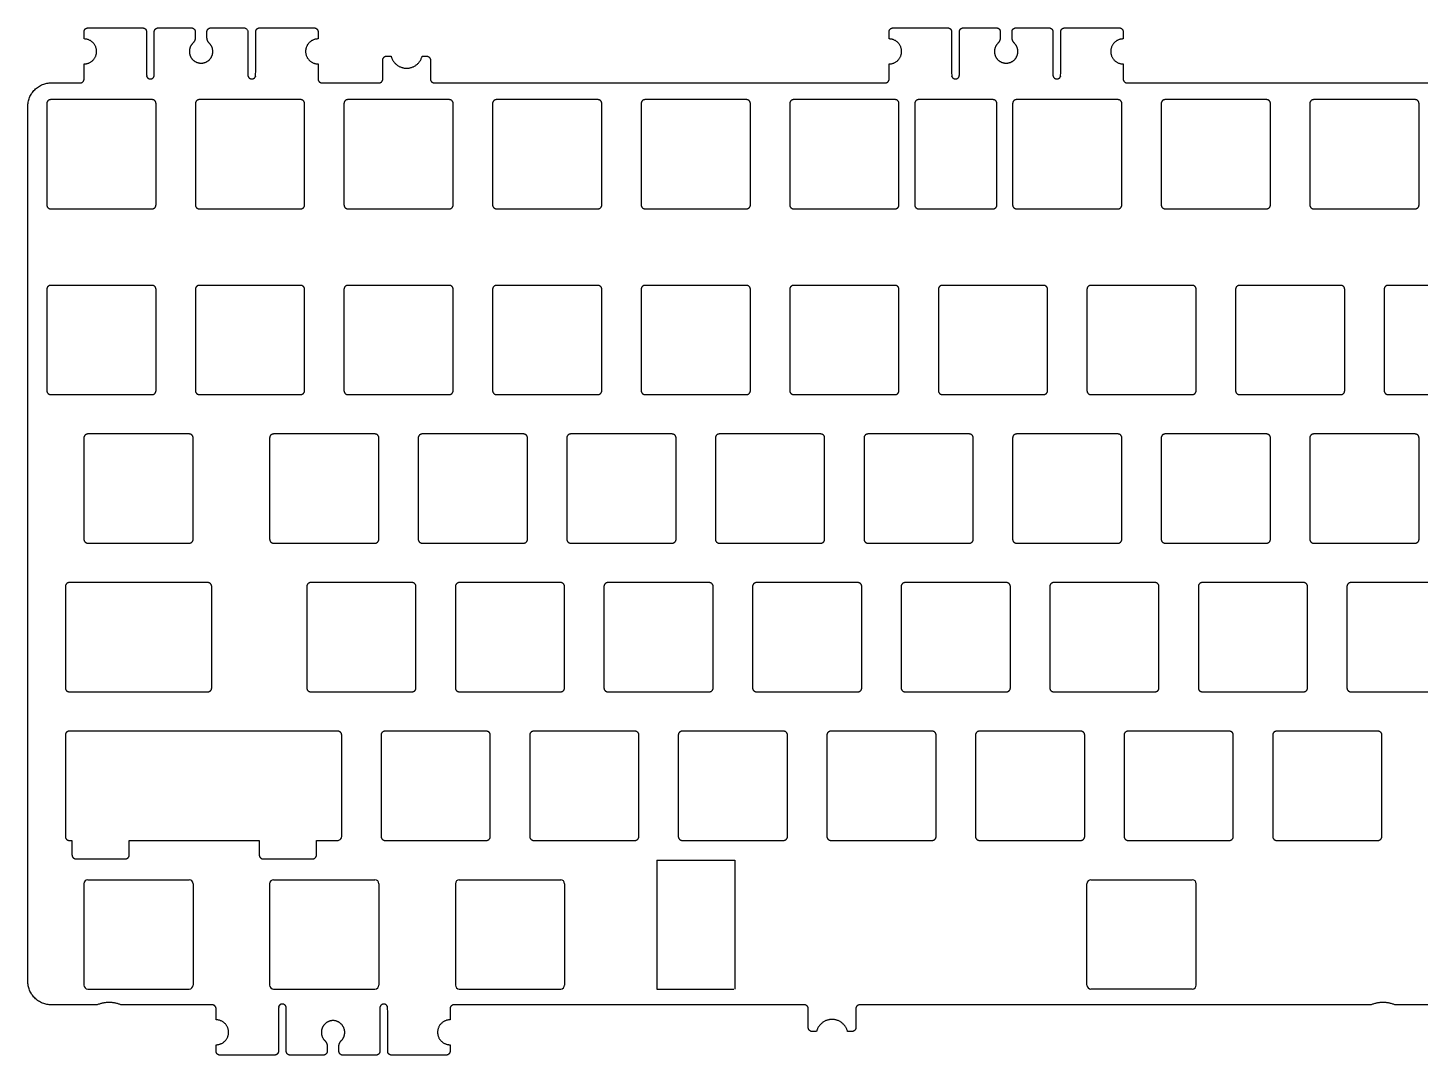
# Model space of a CAD drawing. Header units: millimetres. Extents: x 0 to 347, y 0 to 132.
# Drawn here: x 0 to 178.5, y 0 to 131.7 of the extents above; entities that cross this region are included whole.
import ezdxf

# ---------------------------------------------------------------- set-up
doc = ezdxf.new("R2010")
doc.units = ezdxf.units.MM
doc.layers.get('0').update_dxf_attribs({"true_color": 0x000000})
doc.layers.add('LAYER_2', color=7, linetype='Continuous')
doc.layers.add('默认', color=7, linetype='Continuous', true_color=0x000000)

msp = doc.modelspace()

# ---------------------------------------------------------------- linework, layer by layer
at = {"color": 7, "linetype": 'Continuous'}
for p, q in [((80.63, 24.98), (90.63, 24.98)), ((80.63, 8.48), (90.51, 8.48))]:
    msp.add_line(p, q, dxfattribs=at)
at = {"color": 7}
for p, q in [((80.63, 24.98), (80.63, 8.48)), ((90.63, 24.98), (90.63, 8.48)), ((7.19, 21.98), (7.19, 8.98)), ((7.69, 22.48), (20.69, 22.48)), ((21.19, 21.98), (21.19, 8.98)), ((31, 21.98), (31, 8.98)), ((31.5, 22.48), (44.5, 22.48)), ((45, 21.98), (45, 8.98)), ((54.81, 21.98), (54.81, 8.98)), ((55.31, 22.48), (68.31, 22.48)), ((68.81, 21.98), (68.81, 8.98)), ((135.78, 8.98), (135.78, 21.98)), ((136.28, 22.48), (149.28, 22.48)), ((149.78, 8.98), (149.78, 21.98)), ((7.69, 8.48), (20.69, 8.48)), ((31.5, 8.48), (44.5, 8.48)), ((55.31, 8.48), (68.31, 8.48)), ((149.28, 8.48), (136.28, 8.48))]:
    msp.add_line(p, q, dxfattribs=at)
for centre, start, end in [((7.69, 21.98), 90, 180), ((20.69, 21.98), 0, 90), ((31.5, 21.98), 90, 180), ((44.5, 21.98), 0, 90), ((55.31, 21.98), 90, 180), ((68.31, 21.98), 0, 90), ((136.28, 21.98), 90, 180), ((149.28, 21.98), 0, 90), ((7.69, 8.98), 180, 270), ((20.69, 8.98), 270, 0), ((31.5, 8.98), 180, 270), ((44.5, 8.98), 270, 0), ((55.31, 8.98), 180, 270), ((68.31, 8.98), 270, 0), ((136.28, 8.98), 180, 270), ((149.28, 8.98), 270, 0)]:
    msp.add_arc(centre, 0.5, start, end, dxfattribs=at)
at = {"layer": 'LAYER_2', "color": 7}
msp.add_line((135.78, 8.48), (135.78, 8.48), dxfattribs=at)
at = {"layer": '默认', "color": 7}
for p, q in [((7.21, 125.14), (7.21, 127.07)), ((37.21, 127.07), (37.21, 125.14)), ((45.51, 125.14), (45.51, 127.57)), ((51.61, 127.57), (51.61, 125.14)), ((110.42, 125.14), (110.42, 127.07)), ((140.42, 127.07), (140.42, 125.14)), ((0, 9.45), (0, 121.64)), ((24.13, 4.53), (24.13, 5.95)), ((54.13, 5.95), (54.13, 4.53)), ((100.05, 3.53), (100.05, 5.95)), ((106.15, 5.95), (106.15, 3.53))]:
    msp.add_line(p, q, dxfattribs=at)
for points in [[(5.31, 27.53), (5.66, 27.53), (5.66, 25.68)], [(29.66, 27.53), (29.66, 25.68)]]:
    msp.add_lwpolyline(points, dxfattribs=at)
for points, weights, knots in [([(7.21, 131.19), (7.21, 131.4), (7.36, 131.55), (7.51, 131.69), (7.71, 131.69)], [1, 0.92387948544, 1, 0.92387948544, 1], [157.6837501, 157.6837501, 157.6837501, 158.0764493, 158.0764493, 158.4691485, 158.4691485, 158.4691485]), ([(14.71, 131.69), (14.92, 131.69), (15.07, 131.55), (15.21, 131.4), (15.21, 131.19)], [1, 0.923879360966, 1, 0.923879360966, 1], [165.4691386, 165.4691386, 165.4691386, 165.8618381, 165.8618381, 166.2545377, 166.2545377, 166.2545377]), ([(15.21, 131.19), (15.21, 129.65), (15.21, 125.64), (15.21, 125.43), (15.36, 125.29), (15.51, 125.14), (15.71, 125.14), (16.21, 125.14), (16.21, 125.64)], [1, 1, 1, 0.923879313885, 1, 0.923879313885, 1, 0.707107589127, 1], [166.254538, 166.254538, 166.254538, 170.260212, 170.260212, 170.652911, 170.652911, 171.045611, 171.045611, 171.831008, 171.831008, 171.831008]), ([(16.21, 125.64), (16.21, 129.65), (16.21, 131.19), (16.21, 131.69), (16.71, 131.69)], [1, 1, 1, 0.707106931179, 1], [171.831008, 171.831008, 171.831008, 175.836685, 175.836685, 176.622083, 176.622083, 176.622083]), ([(22.96, 131.19), (22.96, 131.4), (23.11, 131.55), (23.26, 131.69), (23.46, 131.69), (25.67, 131.69), (27.71, 131.69), (28.21, 131.69), (28.21, 131.19), (28.21, 129.65), (28.21, 125.64)], [1, 0.923804026725, 1, 0.923804026725, 1, 1, 1, 0.707107589194, 1, 1, 1], [191.230616, 191.230616, 191.230616, 191.623512, 191.623512, 192.016408, 192.016408, 196.104558, 196.104558, 196.889955, 196.889955, 200.895634, 200.895634, 200.895634]), ([(28.21, 125.64), (28.21, 125.14), (28.71, 125.14), (28.92, 125.14), (29.07, 125.29), (29.21, 125.43), (29.21, 125.64), (29.21, 129.65), (29.21, 131.19)], [1, 0.707107589127, 1, 0.923879313885, 1, 0.923879313885, 1, 1, 1], [200.895634, 200.895634, 200.895634, 201.681031, 201.681031, 202.07373, 202.07373, 202.46643, 202.46643, 206.472104, 206.472104, 206.472104]), ([(29.21, 131.19), (29.21, 131.4), (29.36, 131.55), (29.51, 131.69), (29.71, 131.69)], [1, 0.923879313893, 1, 0.923879313893, 1], [206.4721042, 206.4721042, 206.4721042, 206.8648038, 206.8648038, 207.2575035, 207.2575035, 207.2575035]), ([(110.42, 131.19), (110.42, 131.4), (110.57, 131.55), (110.72, 131.69), (110.92, 131.69)], [1, 0.923879485441, 1, 0.923879485441, 1], [312.8243734, 312.8243734, 312.8243734, 313.2170726, 313.2170726, 313.6097718, 313.6097718, 313.6097718]), ([(117.92, 131.69), (118.13, 131.69), (118.28, 131.55), (118.42, 131.4), (118.42, 131.19)], [1, 0.923879360961, 1, 0.923879360961, 1], [320.6097619, 320.6097619, 320.6097619, 321.0024615, 321.0024615, 321.395161, 321.395161, 321.395161]), ([(118.42, 131.19), (118.42, 129.65), (118.42, 125.64), (118.42, 125.43), (118.57, 125.29), (118.72, 125.14), (118.92, 125.14), (119.42, 125.14), (119.42, 125.64)], [1, 1, 1, 0.923879313885, 1, 0.923879313885, 1, 0.707107589127, 1], [321.395161, 321.395161, 321.395161, 325.400835, 325.400835, 325.793535, 325.793535, 326.186234, 326.186234, 326.971631, 326.971631, 326.971631]), ([(119.42, 125.64), (119.42, 129.65), (119.42, 131.19), (119.42, 131.69), (119.92, 131.69)], [1, 1, 1, 0.707106931198, 1], [326.971631, 326.971631, 326.971631, 330.977308, 330.977308, 331.762706, 331.762706, 331.762706]), ([(126.17, 131.19), (126.17, 131.4), (126.32, 131.55), (126.47, 131.69), (126.67, 131.69)], [1, 0.923804026725, 1, 0.923804026725, 1], [346.5327261, 346.5327261, 346.5327261, 346.9256224, 346.9256224, 347.3185187, 347.3185187, 347.3185187]), ([(130.92, 131.69), (131.42, 131.69), (131.42, 131.19), (131.42, 129.65), (131.42, 125.64)], [1, 0.707107589089, 1, 1, 1], [351.568134, 351.568134, 351.568134, 352.353531, 352.353531, 356.35921, 356.35921, 356.35921]), ([(131.42, 125.64), (131.42, 125.14), (131.92, 125.14), (132.13, 125.14), (132.28, 125.29), (132.42, 125.43), (132.42, 125.64), (132.42, 129.65), (132.42, 131.19)], [1, 0.707107589127, 1, 0.923879313885, 1, 0.923879313885, 1, 1, 1], [356.35921, 356.35921, 356.35921, 357.144607, 357.144607, 357.537306, 357.537306, 357.930006, 357.930006, 361.93568, 361.93568, 361.93568]), ([(132.42, 131.19), (132.42, 131.4), (132.57, 131.55), (132.72, 131.69), (132.92, 131.69)], [1, 0.923879313896, 1, 0.923879313896, 1], [361.9356802, 361.9356802, 361.9356802, 362.3283798, 362.3283798, 362.7210795, 362.7210795, 362.7210795]), ([(7.21, 127.07), (8.81, 127.07), (8.81, 128.67), (8.81, 130.27), (7.21, 130.27)], [1, 0.707106781187, 1, 0.707106781187, 1], [151.230364, 151.230364, 151.230364, 153.743638, 153.743638, 156.256912, 156.256912, 156.256912]), ([(21.16, 129.74), (20.44, 129.03), (20.82, 128.1), (21.2, 127.17), (22.21, 127.17), (23.22, 127.17), (23.6, 128.1), (23.98, 129.03), (23.26, 129.74)], [1, 0.830077996868, 1, 0.830077996868, 1, 0.830077996868, 1, 0.830077996868, 1], [182.816472, 182.816472, 182.816472, 184.591119, 184.591119, 186.365765, 186.365765, 188.140411, 188.140411, 189.915058, 189.915058, 189.915058]), ([(37.21, 130.27), (35.61, 130.27), (35.61, 128.67), (35.61, 127.07), (37.21, 127.07)], [1, 0.707109321085, 1.00000718393, 0.707109321085, 1], [216.46973, 216.46973, 216.46973, 218.983004, 218.983004, 221.496278, 221.496278, 221.496278]), ([(110.42, 127.07), (112.02, 127.07), (112.02, 128.67), (112.02, 130.27), (110.42, 130.27)], [1, 0.707109321085, 1.00000718393, 0.707109321085, 1], [307.129267, 307.129267, 307.129267, 309.642541, 309.642541, 312.155815, 312.155815, 312.155815]), ([(124.37, 129.74), (123.65, 129.03), (124.03, 128.1), (124.41, 127.17), (125.42, 127.17), (126.43, 127.17), (126.81, 128.1), (127.19, 129.03), (126.47, 129.74)], [1, 0.830077996868, 1, 0.830077996869, 1, 0.830077996869, 1, 0.830077996869, 1], [338.118583, 338.118583, 338.118583, 339.893229, 339.893229, 341.667876, 341.667876, 343.442522, 343.442522, 345.217168, 345.217168, 345.217168]), ([(140.42, 130.27), (138.82, 130.27), (138.82, 128.67), (138.82, 127.07), (140.42, 127.07)], [1, 0.707111860992, 1.00001436791, 0.707111860992, 1], [371.175026, 371.175026, 371.175026, 373.6883, 373.6883, 376.201574, 376.201574, 376.201574]), ([(46.57, 128.07), (46.96, 126.52), (48.56, 126.52), (50.16, 126.52), (50.55, 128.07)], [1, 0.82280332895, 1.08851835464, 0.82280332895, 1], [236.501871, 236.501871, 236.501871, 239.185638, 239.185638, 241.869405, 241.869405, 241.869405]), ([(140.42, 125.14), (140.42, 124.93), (140.57, 124.79), (140.72, 124.64), (140.92, 124.64)], [1, 0.923879131434, 1, 0.923879131434, 1], [378.1283589, 378.1283589, 378.1283589, 378.521059, 378.521059, 378.9137591, 378.9137591, 378.9137591]), ([(24.13, 5.95), (24.13, 6.16), (23.98, 6.31), (23.83, 6.45), (23.63, 6.45)], [1, 0.923879131434, 1, 0.923879443408, 0.999999376055], [1.4267837, 1.4267837, 1.4267837, 1.8194846, 1.8194846, 2.2121839, 2.2121839, 2.2121839]), ([(33.13, 6.05), (33.13, 6.55), (32.63, 6.55), (32.42, 6.55), (32.27, 6.41), (32.13, 6.26), (32.13, 6.05), (32.13, 2.05), (32.13, 0.5)], [1, 0.707107589127, 1, 0.923879313885, 1, 0.923879313885, 1, 1, 1], [1207.157707, 1207.157707, 1207.157707, 1207.943104, 1207.943104, 1208.335804, 1208.335804, 1208.728504, 1208.728504, 1212.734178, 1212.734178, 1212.734178]), ([(33.63, 0), (33.13, 0), (33.13, 0.5), (33.13, 2.05), (33.13, 6.05)], [1, 0.707107589089, 1, 1, 1], [1202.366632, 1202.366632, 1202.366632, 1203.152029, 1203.152029, 1207.157707, 1207.157707, 1207.157707]), ([(45.13, 6.05), (45.13, 2.05), (45.13, 0.5), (45.13, 0), (44.63, 0)], [1, 1, 1, 0.707106931198, 1], [1177.770129, 1177.770129, 1177.770129, 1181.775806, 1181.775806, 1182.561204, 1182.561204, 1182.561204]), ([(46.13, 0.5), (46.13, 2.05), (46.13, 6.05), (46.13, 6.26), (45.98, 6.41), (45.83, 6.55), (45.63, 6.55), (45.13, 6.55), (45.13, 6.05)], [1, 1, 1, 0.923879313885, 1, 0.923879313885, 1, 0.707107589127, 1], [1172.193659, 1172.193659, 1172.193659, 1176.199332, 1176.199332, 1176.592032, 1176.592032, 1176.984732, 1176.984732, 1177.770129, 1177.770129, 1177.770129]), ([(24.13, 1.33), (25.73, 1.33), (25.73, 2.93), (25.73, 4.53), (24.13, 4.53)], [1, 0.707111860992, 1.00001436791, 0.707111860992, 1], [1221.901393, 1221.901393, 1221.901393, 1224.414667, 1224.414667, 1226.927941, 1226.927941, 1226.927941]), ([(40.18, 1.86), (40.9, 2.56), (40.51, 3.49), (40.13, 4.43), (39.13, 4.43), (38.12, 4.43), (37.74, 3.49), (37.36, 2.56), (38.08, 1.86)], [1, 0.830077996868, 1, 0.830077996869, 1, 0.830077996869, 1, 0.830077996869, 1], [1188.91708, 1188.91708, 1188.91708, 1190.691727, 1190.691727, 1192.466373, 1192.466373, 1194.241019, 1194.241019, 1196.015666, 1196.015666, 1196.015666]), ([(54.13, 4.53), (52.53, 4.53), (52.53, 2.93), (52.53, 1.33), (54.13, 1.33)], [1, 0.707109321085, 1.00000718393, 0.707109321085, 1], [1157.999895, 1157.999895, 1157.999895, 1160.513169, 1160.513169, 1163.026444, 1163.026444, 1163.026444]), ([(105.09, 3.03), (104.7, 4.58), (103.1, 4.58), (101.5, 4.58), (101.11, 3.03)], [1, 0.82280332895, 1.08851835464, 0.82280332895, 1], [1100.510016, 1100.510016, 1100.510016, 1103.193783, 1103.193783, 1105.87755, 1105.87755, 1105.87755]), ([(32.13, 0.5), (32.13, 0.29), (31.98, 0.15), (31.83, 0), (31.63, 0)], [1, 0.923879313896, 1, 0.923879313896, 1], [1212.7341777, 1212.7341777, 1212.7341777, 1213.1268774, 1213.1268774, 1213.519577, 1213.519577, 1213.519577]), ([(38.38, 0.5), (38.38, 0.29), (38.23, 0.15), (38.08, 0), (37.88, 0)], [1, 0.923804026725, 1, 0.923804026725, 1], [1197.3312236, 1197.3312236, 1197.3312236, 1197.72412, 1197.72412, 1198.1170163, 1198.1170163, 1198.1170163]), ([(46.63, 0), (46.42, 0), (46.27, 0.15), (46.13, 0.29), (46.13, 0.5)], [1, 0.923879360961, 1, 0.923879360961, 1], [1171.4082595, 1171.4082595, 1171.4082595, 1171.800959, 1171.800959, 1172.1936586, 1172.1936586, 1172.1936586]), ([(54.13, 0.5), (54.13, 0.29), (53.98, 0.15), (53.83, 0), (53.63, 0)], [1, 0.923879485441, 1, 0.923879485441, 1], [1163.6228709, 1163.6228709, 1163.6228709, 1164.0155701, 1164.0155701, 1164.4082693, 1164.4082693, 1164.4082693])]:
    msp.add_rational_spline(points, weights, degree=2, knots=knots, dxfattribs=at)
for points, degree in [([(7.21, 130.27), (7.21, 130.73), (7.21, 131.19)], 2), ([(7.71, 131.69), (11.21, 131.69), (14.71, 131.69)], 2), ([(16.71, 131.69), (18.76, 131.69), (20.96, 131.69)], 2), ([(21.46, 131.19), (21.46, 130.82), (21.46, 130.45)], 2), ([(22.96, 130.45), (22.96, 130.82), (22.96, 131.19)], 2), ([(29.71, 131.69), (33.21, 131.69), (36.71, 131.69)], 2), ([(37.21, 131.19), (37.21, 130.73), (37.21, 130.27)], 2), ([(110.42, 130.27), (110.42, 130.73), (110.42, 131.19)], 2), ([(110.92, 131.69), (114.42, 131.69), (117.92, 131.69)], 2), ([(119.92, 131.69), (122.05, 131.69), (124.17, 131.69)], 2), ([(124.67, 131.19), (124.67, 130.82), (124.67, 130.45)], 2), ([(126.17, 130.45), (126.17, 130.82), (126.17, 131.19)], 2), ([(126.67, 131.69), (128.8, 131.69), (130.92, 131.69)], 2), ([(132.92, 131.69), (136.42, 131.69), (139.92, 131.69)], 2), ([(140.42, 131.19), (140.42, 130.73), (140.42, 130.27)], 2), ([(46.01, 128.07), (46.29, 128.07), (46.57, 128.07)], 2), ([(50.55, 128.07), (50.83, 128.07), (51.11, 128.07)], 2), ([(3, 124.64), (4.55, 124.64), (6.71, 124.64)], 2), ([(37.71, 124.64), (41.36, 124.64), (45.01, 124.64)], 2), ([(52.11, 124.64), (80.9, 124.64), (109.92, 124.64)], 2), ([(140.92, 124.64), (174.42, 124.64), (207.9, 124.64)], 2), ([(2.43, 121.99), (2.43, 115.49), (2.43, 108.99)], 2), ([(15.93, 122.49), (9.43, 122.49), (2.93, 122.49)], 2), ([(16.43, 108.99), (16.43, 115.49), (16.43, 121.99)], 2), ([(21.48, 121.99), (21.48, 115.49), (21.48, 108.99)], 2), ([(34.98, 122.49), (28.48, 122.49), (21.98, 122.49)], 2), ([(35.48, 108.99), (35.48, 115.49), (35.48, 121.99)], 2), ([(40.53, 121.99), (40.53, 115.49), (40.53, 108.99)], 2), ([(54.03, 122.49), (47.53, 122.49), (41.03, 122.49)], 2), ([(54.53, 108.99), (54.53, 115.49), (54.53, 121.99)], 2), ([(59.58, 121.99), (59.58, 115.49), (59.58, 108.99)], 2), ([(73.08, 122.49), (66.58, 122.49), (60.08, 122.49)], 2), ([(73.58, 108.99), (73.58, 115.49), (73.58, 121.99)], 2), ([(78.63, 121.99), (78.63, 115.49), (78.63, 108.99)], 2), ([(92.13, 122.49), (85.63, 122.49), (79.13, 122.49)], 2), ([(92.63, 108.99), (92.63, 115.49), (92.63, 121.99)], 2), ([(97.68, 121.99), (97.68, 115.49), (97.68, 108.99)], 2), ([(111.18, 122.49), (104.68, 122.49), (98.18, 122.49)], 2), ([(111.68, 108.99), (111.68, 115.49), (111.68, 121.99)], 2), ([(113.7, 121.99), (113.7, 115.49), (113.7, 108.99)], 2), ([(123.73, 122.49), (118.96, 122.49), (114.2, 122.49)], 2), ([(124.23, 108.99), (124.23, 115.49), (124.23, 121.99)], 2), ([(126.25, 121.99), (126.25, 115.49), (126.25, 108.99)], 2), ([(139.75, 122.49), (133.25, 122.49), (126.75, 122.49)], 2), ([(140.25, 108.99), (140.25, 115.49), (140.25, 121.99)], 2), ([(145.3, 121.99), (145.3, 115.49), (145.3, 108.99)], 2), ([(158.8, 122.49), (152.3, 122.49), (145.8, 122.49)], 2), ([(159.3, 108.99), (159.3, 115.49), (159.3, 121.99)], 2), ([(164.35, 121.99), (164.35, 115.49), (164.35, 108.99)], 2), ([(177.85, 122.49), (171.35, 122.49), (164.85, 122.49)], 2), ([(178.35, 108.99), (178.35, 115.49), (178.35, 121.99)], 2), ([(2.93, 108.49), (9.43, 108.49), (15.93, 108.49)], 2), ([(21.98, 108.49), (28.48, 108.49), (34.98, 108.49)], 2), ([(41.03, 108.49), (47.53, 108.49), (54.03, 108.49)], 2), ([(60.08, 108.49), (66.58, 108.49), (73.08, 108.49)], 2), ([(79.13, 108.49), (85.63, 108.49), (92.13, 108.49)], 2), ([(98.18, 108.49), (104.68, 108.49), (111.18, 108.49)], 2), ([(114.2, 108.49), (118.96, 108.49), (123.73, 108.49)], 2), ([(126.75, 108.49), (133.25, 108.49), (139.75, 108.49)], 2), ([(145.8, 108.49), (152.3, 108.49), (158.8, 108.49)], 2), ([(164.85, 108.49), (171.35, 108.49), (177.85, 108.49)], 2), ([(2.43, 98.18), (2.43, 91.68), (2.43, 85.18)], 2), ([(15.93, 98.68), (9.43, 98.68), (2.93, 98.68)], 2), ([(16.43, 85.18), (16.43, 91.68), (16.43, 98.18)], 2), ([(21.48, 98.18), (21.48, 91.68), (21.48, 85.18)], 2), ([(34.98, 98.68), (28.48, 98.68), (21.98, 98.68)], 2), ([(35.48, 85.18), (35.48, 91.68), (35.48, 98.18)], 2), ([(40.53, 98.18), (40.53, 91.68), (40.53, 85.18)], 2), ([(54.03, 98.68), (47.53, 98.68), (41.03, 98.68)], 2), ([(54.53, 85.18), (54.53, 91.68), (54.53, 98.18)], 2), ([(59.58, 98.18), (59.58, 91.68), (59.58, 85.18)], 2), ([(73.08, 98.68), (66.58, 98.68), (60.08, 98.68)], 2), ([(73.58, 85.18), (73.58, 91.68), (73.58, 98.18)], 2), ([(78.63, 98.18), (78.63, 91.68), (78.63, 85.18)], 2), ([(92.13, 98.68), (85.63, 98.68), (79.13, 98.68)], 2), ([(92.63, 85.18), (92.63, 91.68), (92.63, 98.18)], 2), ([(97.68, 98.18), (97.68, 91.68), (97.68, 85.18)], 2), ([(111.18, 98.68), (104.68, 98.68), (98.18, 98.68)], 2), ([(111.68, 85.18), (111.68, 91.68), (111.68, 98.18)], 2), ([(116.73, 98.18), (116.73, 91.68), (116.73, 85.18)], 2), ([(130.23, 98.68), (123.73, 98.68), (117.23, 98.68)], 2), ([(130.73, 85.18), (130.73, 91.68), (130.73, 98.18)], 2), ([(135.78, 98.18), (135.78, 91.68), (135.78, 85.18)], 2), ([(149.28, 98.68), (142.78, 98.68), (136.28, 98.68)], 2), ([(149.78, 85.18), (149.78, 91.68), (149.78, 98.18)], 2), ([(154.83, 98.18), (154.83, 91.68), (154.83, 85.18)], 2), ([(168.33, 98.68), (161.83, 98.68), (155.33, 98.68)], 2), ([(168.82, 85.18), (168.82, 91.68), (168.82, 98.18)], 2), ([(173.88, 98.18), (173.88, 91.68), (173.88, 85.18)], 2), ([(187.38, 98.68), (180.88, 98.68), (174.38, 98.68)], 2), ([(2.93, 84.68), (9.43, 84.68), (15.93, 84.68)], 2), ([(21.98, 84.68), (28.48, 84.68), (34.98, 84.68)], 2), ([(41.03, 84.68), (47.53, 84.68), (54.03, 84.68)], 2), ([(60.08, 84.68), (66.58, 84.68), (73.08, 84.68)], 2), ([(79.13, 84.68), (85.63, 84.68), (92.13, 84.68)], 2), ([(98.18, 84.68), (104.68, 84.68), (111.18, 84.68)], 2), ([(117.23, 84.68), (123.73, 84.68), (130.23, 84.68)], 2), ([(136.28, 84.68), (142.78, 84.68), (149.28, 84.68)], 2), ([(155.33, 84.68), (161.83, 84.68), (168.33, 84.68)], 2), ([(174.38, 84.68), (180.88, 84.68), (187.38, 84.68)], 2), ([(7.19, 79.13), (7.19, 72.63), (7.19, 66.13)], 2), ([(20.69, 79.63), (14.19, 79.63), (7.69, 79.63)], 2), ([(21.19, 66.13), (21.19, 72.63), (21.19, 79.13)], 2), ([(31, 79.13), (31, 72.63), (31, 66.13)], 2), ([(44.5, 79.63), (38, 79.63), (31.5, 79.63)], 2), ([(45, 66.13), (45, 72.63), (45, 79.13)], 2), ([(50.05, 79.13), (50.05, 72.63), (50.05, 66.13)], 2), ([(63.55, 79.63), (57.05, 79.63), (50.55, 79.63)], 2), ([(64.05, 66.13), (64.05, 72.63), (64.05, 79.13)], 2), ([(69.1, 79.13), (69.1, 72.63), (69.1, 66.13)], 2), ([(82.6, 79.63), (76.1, 79.63), (69.6, 79.63)], 2), ([(83.1, 66.13), (83.1, 72.63), (83.1, 79.13)], 2), ([(88.15, 79.13), (88.15, 72.63), (88.15, 66.13)], 2), ([(101.65, 79.63), (95.15, 79.63), (88.65, 79.63)], 2), ([(102.15, 66.13), (102.15, 72.63), (102.15, 79.13)], 2), ([(107.2, 79.13), (107.2, 72.63), (107.2, 66.13)], 2), ([(120.7, 79.63), (114.2, 79.63), (107.7, 79.63)], 2), ([(121.2, 66.13), (121.2, 72.63), (121.2, 79.13)], 2), ([(126.25, 79.13), (126.25, 72.63), (126.25, 66.13)], 2), ([(139.75, 79.63), (133.25, 79.63), (126.75, 79.63)], 2), ([(140.25, 66.13), (140.25, 72.63), (140.25, 79.13)], 2), ([(145.3, 79.13), (145.3, 72.63), (145.3, 66.13)], 2), ([(158.8, 79.63), (152.3, 79.63), (145.8, 79.63)], 2), ([(159.3, 66.13), (159.3, 72.63), (159.3, 79.13)], 2), ([(164.35, 79.13), (164.35, 72.63), (164.35, 66.13)], 2), ([(177.85, 79.63), (171.35, 79.63), (164.85, 79.63)], 2), ([(178.35, 66.13), (178.35, 72.63), (178.35, 79.13)], 2), ([(7.69, 65.63), (14.19, 65.63), (20.69, 65.63)], 2), ([(31.5, 65.63), (38, 65.63), (44.5, 65.63)], 2), ([(50.55, 65.63), (57.05, 65.63), (63.55, 65.63)], 2), ([(69.6, 65.63), (76.1, 65.63), (82.6, 65.63)], 2), ([(88.65, 65.63), (95.15, 65.63), (101.65, 65.63)], 2), ([(107.7, 65.63), (114.2, 65.63), (120.7, 65.63)], 2), ([(126.75, 65.63), (133.25, 65.63), (139.75, 65.63)], 2), ([(145.8, 65.63), (152.3, 65.63), (158.8, 65.63)], 2), ([(164.85, 65.63), (171.35, 65.63), (177.85, 65.63)], 2), ([(4.81, 60.08), (4.81, 53.58), (4.81, 47.08)], 2), ([(23.07, 60.58), (14.19, 60.58), (5.31, 60.58)], 2), ([(23.57, 47.08), (23.57, 53.58), (23.57, 60.08)], 2), ([(35.76, 60.08), (35.76, 53.58), (35.76, 47.08)], 2), ([(49.26, 60.58), (42.76, 60.58), (36.26, 60.58)], 2), ([(49.76, 47.08), (49.76, 53.58), (49.76, 60.08)], 2), ([(54.81, 60.08), (54.81, 53.58), (54.81, 47.08)], 2), ([(68.31, 60.58), (61.81, 60.58), (55.31, 60.58)], 2), ([(68.81, 47.08), (68.81, 53.58), (68.81, 60.08)], 2), ([(73.86, 60.08), (73.86, 53.58), (73.86, 47.08)], 2), ([(87.36, 60.58), (80.86, 60.58), (74.36, 60.58)], 2), ([(87.86, 47.08), (87.86, 53.58), (87.86, 60.08)], 2), ([(92.91, 60.08), (92.91, 53.58), (92.91, 47.08)], 2), ([(106.41, 60.58), (99.91, 60.58), (93.41, 60.58)], 2), ([(106.91, 47.08), (106.91, 53.58), (106.91, 60.08)], 2), ([(111.96, 60.08), (111.96, 53.58), (111.96, 47.08)], 2), ([(125.46, 60.58), (118.96, 60.58), (112.46, 60.58)], 2), ([(125.96, 47.08), (125.96, 53.58), (125.96, 60.08)], 2), ([(131.01, 60.08), (131.01, 53.58), (131.01, 47.08)], 2), ([(144.51, 60.58), (138.01, 60.58), (131.51, 60.58)], 2), ([(145.01, 47.08), (145.01, 53.58), (145.01, 60.08)], 2), ([(150.06, 60.08), (150.06, 53.58), (150.06, 47.08)], 2), ([(163.56, 60.58), (157.06, 60.58), (150.56, 60.58)], 2), ([(164.06, 47.08), (164.06, 53.58), (164.06, 60.08)], 2), ([(169.11, 60.08), (169.11, 53.58), (169.11, 47.08)], 2), ([(182.61, 60.58), (176.11, 60.58), (169.61, 60.58)], 2), ([(5.31, 46.58), (14.19, 46.58), (23.07, 46.58)], 2), ([(36.26, 46.58), (42.76, 46.58), (49.26, 46.58)], 2), ([(55.31, 46.58), (61.81, 46.58), (68.31, 46.58)], 2), ([(74.36, 46.58), (80.86, 46.58), (87.36, 46.58)], 2), ([(93.41, 46.58), (99.91, 46.58), (106.41, 46.58)], 2), ([(112.46, 46.58), (118.96, 46.58), (125.46, 46.58)], 2), ([(131.51, 46.58), (138.01, 46.58), (144.51, 46.58)], 2), ([(150.56, 46.58), (157.06, 46.58), (163.56, 46.58)], 2), ([(169.61, 46.58), (176.11, 46.58), (182.61, 46.58)], 2), ([(39.74, 41.53), (27.47, 41.53), (15.99, 41.53), (5.31, 41.53)], 3), ([(58.79, 41.53), (52.29, 41.53), (45.79, 41.53)], 2), ([(77.84, 41.53), (71.34, 41.53), (64.84, 41.53)], 2), ([(96.89, 41.53), (90.39, 41.53), (83.89, 41.53)], 2), ([(115.94, 41.53), (109.44, 41.53), (102.94, 41.53)], 2), ([(134.99, 41.53), (128.49, 41.53), (121.99, 41.53)], 2), ([(154.04, 41.53), (147.54, 41.53), (141.04, 41.53)], 2), ([(173.09, 41.53), (166.59, 41.53), (160.09, 41.53)], 2), ([(4.81, 41.03), (4.81, 36.7), (4.81, 32.36), (4.81, 28.03)], 3), ([(40.24, 28.03), (40.24, 32.36), (40.24, 36.7), (40.24, 41.03)], 3), ([(45.29, 41.03), (45.29, 34.53), (45.29, 28.03)], 2), ([(59.29, 28.03), (59.29, 34.53), (59.29, 41.03)], 2), ([(64.34, 41.03), (64.34, 34.53), (64.34, 28.03)], 2), ([(78.34, 28.03), (78.34, 34.53), (78.34, 41.03)], 2), ([(83.39, 41.03), (83.39, 34.53), (83.39, 28.03)], 2), ([(97.39, 28.03), (97.39, 34.53), (97.39, 41.03)], 2), ([(102.44, 41.03), (102.44, 34.53), (102.44, 28.03)], 2), ([(116.44, 28.03), (116.44, 34.53), (116.44, 41.03)], 2), ([(121.49, 41.03), (121.49, 34.53), (121.49, 28.03)], 2), ([(135.49, 28.03), (135.49, 34.53), (135.49, 41.03)], 2), ([(140.54, 41.03), (140.54, 34.53), (140.54, 28.03)], 2), ([(154.54, 28.03), (154.54, 34.53), (154.54, 41.03)], 2), ([(159.59, 41.03), (159.59, 34.53), (159.59, 28.03)], 2), ([(173.59, 28.03), (173.59, 34.53), (173.59, 41.03)], 2), ([(13.01, 25.68), (13.01, 26.3), (13.01, 26.91), (13.01, 27.53)], 3), ([(13.01, 27.53), (18.37, 27.53), (23.92, 27.53), (29.66, 27.53)], 3), ([(37.01, 25.68), (37.01, 26.3), (37.01, 26.91), (37.01, 27.53)], 3), ([(45.79, 27.53), (52.29, 27.53), (58.79, 27.53)], 2), ([(64.84, 27.53), (71.34, 27.53), (77.84, 27.53)], 2), ([(83.89, 27.53), (90.39, 27.53), (96.89, 27.53)], 2), ([(102.94, 27.53), (109.44, 27.53), (115.94, 27.53)], 2), ([(121.99, 27.53), (128.49, 27.53), (134.99, 27.53)], 2), ([(141.04, 27.53), (147.54, 27.53), (154.04, 27.53)], 2), ([(160.09, 27.53), (166.59, 27.53), (173.09, 27.53)], 2), ([(6.18, 25.16), (8.28, 25.16), (10.38, 25.16), (12.48, 25.16)], 3), ([(30.18, 25.16), (32.28, 25.16), (34.38, 25.16), (36.48, 25.16)], 3), ([(23.63, 6.45), (17.78, 6.45), (11.94, 6.45)], 2), ([(99.55, 6.45), (77.09, 6.45), (54.63, 6.45)], 2), ([(172.21, 6.45), (139.43, 6.45), (106.65, 6.45)], 2), ([(193.8, 6.45), (184.53, 6.45), (175.25, 6.45)], 2), ([(101.11, 3.03), (100.83, 3.03), (100.55, 3.03)], 2), ([(105.65, 3.03), (105.37, 3.03), (105.09, 3.03)], 2), ([(24.13, 0.5), (24.13, 0.91), (24.13, 1.33)], 2), ([(31.63, 0), (28.13, 0), (24.63, 0)], 2), ([(37.88, 0), (35.75, 0), (33.63, 0)], 2), ([(38.38, 1.14), (38.38, 0.82), (38.38, 0.5)], 2), ([(39.88, 0.5), (39.88, 0.82), (39.88, 1.14)], 2), ([(44.63, 0), (42.5, 0), (40.38, 0)], 2), ([(53.63, 0), (50.13, 0), (46.63, 0)], 2), ([(54.13, 1.33), (54.13, 0.91), (54.13, 0.5)], 2)]:
    msp.add_open_spline(points, degree=degree, dxfattribs=at)
for points, weights, degree in [([(20.96, 131.69), (21.46, 131.69), (21.46, 131.19)], [1, 0.70710739093, 1], 2), ([(21.46, 130.45), (21.46, 130.03), (21.16, 129.74)], [1, 0.921954445729, 1], 2), ([(23.26, 129.74), (22.96, 130.03), (22.96, 130.45)], [1, 0.921954445729, 1], 2), ([(36.71, 131.69), (37.21, 131.69), (37.21, 131.19)], [1, 0.707106781185, 1], 2), ([(124.17, 131.69), (124.67, 131.69), (124.67, 131.19)], [1, 0.70710739093, 1], 2), ([(124.67, 130.45), (124.67, 130.03), (124.37, 129.74)], [1, 0.921954445729, 1], 2), ([(126.47, 129.74), (126.17, 130.03), (126.17, 130.45)], [1, 0.921954445728, 1], 2), ([(139.92, 131.69), (140.42, 131.69), (140.42, 131.19)], [1, 0.707106781185, 1], 2), ([(45.51, 127.57), (45.51, 128.07), (46.01, 128.07)], [1, 0.707106781196, 1], 2), ([(51.11, 128.07), (51.61, 128.07), (51.61, 127.57)], [1, 0.707106781188, 1], 2), ([(6.71, 124.64), (7.21, 124.64), (7.21, 125.14)], [1, 0.707106781264, 1], 2), ([(37.21, 125.14), (37.21, 124.64), (37.71, 124.64)], [1, 0.707106777826, 1], 2), ([(45.01, 124.64), (45.51, 124.64), (45.51, 125.14)], [1, 0.707106778366, 1], 2), ([(51.61, 125.14), (51.61, 124.64), (52.11, 124.64)], [1, 0.707106784968, 1], 2), ([(109.92, 124.64), (110.42, 124.64), (110.42, 125.14)], [1, 0.707106769657, 1], 2), ([(0, 121.64), (0, 124.64), (3, 124.64)], [1, 0.707106781185, 1], 2), ([(2.93, 122.49), (2.43, 122.49), (2.43, 121.99)], [1, 0.707106781187, 1], 2), ([(16.43, 121.99), (16.43, 122.49), (15.93, 122.49)], [1, 0.707106781187, 1], 2), ([(21.98, 122.49), (21.48, 122.49), (21.48, 121.99)], [1, 0.707106781187, 1], 2), ([(35.48, 121.99), (35.48, 122.49), (34.98, 122.49)], [1, 0.707106781187, 1], 2), ([(41.03, 122.49), (40.53, 122.49), (40.53, 121.99)], [1, 0.707106781187, 1], 2), ([(54.53, 121.99), (54.53, 122.49), (54.03, 122.49)], [1, 0.707106781187, 1], 2), ([(60.08, 122.49), (59.58, 122.49), (59.58, 121.99)], [1, 0.707106781187, 1], 2), ([(73.58, 121.99), (73.58, 122.49), (73.08, 122.49)], [1, 0.707106781187, 1], 2), ([(79.13, 122.49), (78.63, 122.49), (78.63, 121.99)], [1, 0.707106781187, 1], 2), ([(92.63, 121.99), (92.63, 122.49), (92.13, 122.49)], [1, 0.707106781187, 1], 2), ([(98.18, 122.49), (97.68, 122.49), (97.68, 121.99)], [1, 0.707106781187, 1], 2), ([(111.68, 121.99), (111.68, 122.49), (111.18, 122.49)], [1, 0.707106781187, 1], 2), ([(114.2, 122.49), (113.7, 122.49), (113.7, 121.99)], [1, 0.707106781187, 1], 2), ([(124.23, 121.99), (124.23, 122.49), (123.73, 122.49)], [1, 0.707106781187, 1], 2), ([(126.75, 122.49), (126.25, 122.49), (126.25, 121.99)], [1, 0.707106781187, 1], 2), ([(140.25, 121.99), (140.25, 122.49), (139.75, 122.49)], [1, 0.707106781187, 1], 2), ([(145.8, 122.49), (145.3, 122.49), (145.3, 121.99)], [1, 0.707106781187, 1], 2), ([(159.3, 121.99), (159.3, 122.49), (158.8, 122.49)], [1, 0.707106781187, 1], 2), ([(164.85, 122.49), (164.35, 122.49), (164.35, 121.99)], [1, 0.707106781187, 1], 2), ([(178.35, 121.99), (178.35, 122.49), (177.85, 122.49)], [1, 0.707106781187, 1], 2), ([(2.43, 108.99), (2.43, 108.49), (2.93, 108.49)], [1, 0.707106781187, 1], 2), ([(15.93, 108.49), (16.43, 108.49), (16.43, 108.99)], [1, 0.707106781187, 1], 2), ([(21.48, 108.99), (21.48, 108.49), (21.98, 108.49)], [1, 0.707106781187, 1], 2), ([(34.98, 108.49), (35.48, 108.49), (35.48, 108.99)], [1, 0.707106781187, 1], 2), ([(40.53, 108.99), (40.53, 108.49), (41.03, 108.49)], [1, 0.707106781187, 1], 2), ([(54.03, 108.49), (54.53, 108.49), (54.53, 108.99)], [1, 0.707106781187, 1], 2), ([(59.58, 108.99), (59.58, 108.49), (60.08, 108.49)], [1, 0.707106781187, 1], 2), ([(73.08, 108.49), (73.58, 108.49), (73.58, 108.99)], [1, 0.707106781187, 1], 2), ([(78.63, 108.99), (78.63, 108.49), (79.13, 108.49)], [1, 0.707106781187, 1], 2), ([(92.13, 108.49), (92.63, 108.49), (92.63, 108.99)], [1, 0.707106781187, 1], 2), ([(97.68, 108.99), (97.68, 108.49), (98.18, 108.49)], [1, 0.707106781187, 1], 2), ([(111.18, 108.49), (111.68, 108.49), (111.68, 108.99)], [1, 0.707106781187, 1], 2), ([(113.7, 108.99), (113.7, 108.49), (114.2, 108.49)], [1, 0.707106781187, 1], 2), ([(123.73, 108.49), (124.23, 108.49), (124.23, 108.99)], [1, 0.707106781188, 1], 2), ([(126.25, 108.99), (126.25, 108.49), (126.75, 108.49)], [1, 0.707106781187, 1], 2), ([(139.75, 108.49), (140.25, 108.49), (140.25, 108.99)], [1, 0.707106781187, 1], 2), ([(145.3, 108.99), (145.3, 108.49), (145.8, 108.49)], [1, 0.707106781187, 1], 2), ([(158.8, 108.49), (159.3, 108.49), (159.3, 108.99)], [1, 0.707106781187, 1], 2), ([(164.35, 108.99), (164.35, 108.49), (164.85, 108.49)], [1, 0.707106781187, 1], 2), ([(177.85, 108.49), (178.35, 108.49), (178.35, 108.99)], [1, 0.707106781187, 1], 2), ([(2.93, 98.68), (2.43, 98.68), (2.43, 98.18)], [1, 0.707106781187, 1], 2), ([(16.43, 98.18), (16.43, 98.68), (15.93, 98.68)], [1, 0.707106781187, 1], 2), ([(21.98, 98.68), (21.48, 98.68), (21.48, 98.18)], [1, 0.707106781187, 1], 2), ([(35.48, 98.18), (35.48, 98.68), (34.98, 98.68)], [1, 0.707106781189, 1], 2), ([(41.03, 98.68), (40.53, 98.68), (40.53, 98.18)], [1, 0.707106781187, 1], 2), ([(54.53, 98.18), (54.53, 98.68), (54.03, 98.68)], [1, 0.707106781187, 1], 2), ([(60.08, 98.68), (59.58, 98.68), (59.58, 98.18)], [1, 0.707106781187, 1], 2), ([(73.58, 98.18), (73.58, 98.68), (73.08, 98.68)], [1, 0.707106781188, 1], 2), ([(79.13, 98.68), (78.63, 98.68), (78.63, 98.18)], [1, 0.707106781188, 1], 2), ([(92.63, 98.18), (92.63, 98.68), (92.13, 98.68)], [1, 0.707106781188, 1], 2), ([(98.18, 98.68), (97.68, 98.68), (97.68, 98.18)], [1, 0.707106781188, 1], 2), ([(111.68, 98.18), (111.68, 98.68), (111.18, 98.68)], [1, 0.707106781187, 1], 2), ([(117.23, 98.68), (116.73, 98.68), (116.73, 98.18)], [1, 0.707106781187, 1], 2), ([(130.73, 98.18), (130.73, 98.68), (130.23, 98.68)], [1, 0.707106781187, 1], 2), ([(136.28, 98.68), (135.78, 98.68), (135.78, 98.18)], [1, 0.707106781187, 1], 2), ([(149.78, 98.18), (149.78, 98.68), (149.28, 98.68)], [1, 0.707106781188, 1], 2), ([(155.33, 98.68), (154.83, 98.68), (154.83, 98.18)], [1, 0.707106781186, 1], 2), ([(168.82, 98.18), (168.82, 98.68), (168.33, 98.68)], [1, 0.707106781189, 1], 2), ([(174.38, 98.68), (173.88, 98.68), (173.88, 98.18)], [1, 0.707106781187, 1], 2), ([(2.43, 85.18), (2.43, 84.68), (2.93, 84.68)], [1, 0.707106781184, 1], 2), ([(15.93, 84.68), (16.43, 84.68), (16.43, 85.18)], [1, 0.707106781185, 1], 2), ([(21.48, 85.18), (21.48, 84.68), (21.98, 84.68)], [1, 0.707106781186, 1], 2), ([(34.98, 84.68), (35.48, 84.68), (35.48, 85.18)], [1, 0.707106781186, 1], 2), ([(40.53, 85.18), (40.53, 84.68), (41.03, 84.68)], [1, 0.707106781186, 1], 2), ([(54.03, 84.68), (54.53, 84.68), (54.53, 85.18)], [1, 0.707106781188, 1], 2), ([(59.58, 85.18), (59.58, 84.68), (60.08, 84.68)], [1, 0.707106781186, 1], 2), ([(73.08, 84.68), (73.58, 84.68), (73.58, 85.18)], [1, 0.707106781188, 1], 2), ([(78.63, 85.18), (78.63, 84.68), (79.13, 84.68)], [1, 0.707106781186, 1], 2), ([(92.13, 84.68), (92.63, 84.68), (92.63, 85.18)], [1, 0.707106781187, 1], 2), ([(97.68, 85.18), (97.68, 84.68), (98.18, 84.68)], [1, 0.707106781186, 1], 2), ([(111.18, 84.68), (111.68, 84.68), (111.68, 85.18)], [1, 0.707106781187, 1], 2), ([(116.73, 85.18), (116.73, 84.68), (117.23, 84.68)], [1, 0.707106781187, 1], 2), ([(130.23, 84.68), (130.73, 84.68), (130.73, 85.18)], [1, 0.707106781184, 1], 2), ([(135.78, 85.18), (135.78, 84.68), (136.28, 84.68)], [1, 0.707106781186, 1], 2), ([(149.28, 84.68), (149.78, 84.68), (149.78, 85.18)], [1, 0.707106781186, 1], 2), ([(154.83, 85.18), (154.83, 84.68), (155.33, 84.68)], [1, 0.707106781185, 1], 2), ([(168.33, 84.68), (168.82, 84.68), (168.82, 85.18)], [1, 0.707106781188, 1], 2), ([(173.88, 85.18), (173.88, 84.68), (174.38, 84.68)], [1, 0.707106781185, 1], 2), ([(7.69, 79.63), (7.19, 79.63), (7.19, 79.13)], [1, 0.707106781187, 1], 2), ([(21.19, 79.13), (21.19, 79.63), (20.69, 79.63)], [1, 0.707106781188, 1], 2), ([(31.5, 79.63), (31, 79.63), (31, 79.13)], [1, 0.707106781187, 1], 2), ([(45, 79.13), (45, 79.63), (44.5, 79.63)], [1, 0.707106781189, 1], 2), ([(50.55, 79.63), (50.05, 79.63), (50.05, 79.13)], [1, 0.707106781187, 1], 2), ([(64.05, 79.13), (64.05, 79.63), (63.55, 79.63)], [1, 0.707106781187, 1], 2), ([(69.6, 79.63), (69.1, 79.63), (69.1, 79.13)], [1, 0.707106781186, 1], 2), ([(83.1, 79.13), (83.1, 79.63), (82.6, 79.63)], [1, 0.707106781187, 1], 2), ([(88.65, 79.63), (88.15, 79.63), (88.15, 79.13)], [1, 0.707106781187, 1], 2), ([(102.15, 79.13), (102.15, 79.63), (101.65, 79.63)], [1, 0.707106781189, 1], 2), ([(107.7, 79.63), (107.2, 79.63), (107.2, 79.13)], [1, 0.707106781186, 1], 2), ([(121.2, 79.13), (121.2, 79.63), (120.7, 79.63)], [1, 0.707106781189, 1], 2), ([(126.75, 79.63), (126.25, 79.63), (126.25, 79.13)], [1, 0.707106781187, 1], 2), ([(140.25, 79.13), (140.25, 79.63), (139.75, 79.63)], [1, 0.707106781188, 1], 2), ([(145.8, 79.63), (145.3, 79.63), (145.3, 79.13)], [1, 0.707106781186, 1], 2), ([(159.3, 79.13), (159.3, 79.63), (158.8, 79.63)], [1, 0.707106781187, 1], 2), ([(164.85, 79.63), (164.35, 79.63), (164.35, 79.13)], [1, 0.707106781187, 1], 2), ([(178.35, 79.13), (178.35, 79.63), (177.85, 79.63)], [1, 0.707106781187, 1], 2), ([(7.19, 66.13), (7.19, 65.63), (7.69, 65.63)], [1, 0.707106781184, 1], 2), ([(20.69, 65.63), (21.19, 65.63), (21.19, 66.13)], [1, 0.707106781188, 1], 2), ([(31, 66.13), (31, 65.63), (31.5, 65.63)], [1, 0.707106781186, 1], 2), ([(44.5, 65.63), (45, 65.63), (45, 66.13)], [1, 0.707106781187, 1], 2), ([(50.05, 66.13), (50.05, 65.63), (50.55, 65.63)], [1, 0.707106781185, 1], 2), ([(63.55, 65.63), (64.05, 65.63), (64.05, 66.13)], [1, 0.707106781185, 1], 2), ([(69.1, 66.13), (69.1, 65.63), (69.6, 65.63)], [1, 0.707106781186, 1], 2), ([(82.6, 65.63), (83.1, 65.63), (83.1, 66.13)], [1, 0.707106781186, 1], 2), ([(88.15, 66.13), (88.15, 65.63), (88.65, 65.63)], [1, 0.707106781186, 1], 2), ([(101.65, 65.63), (102.15, 65.63), (102.15, 66.13)], [1, 0.707106781185, 1], 2), ([(107.2, 66.13), (107.2, 65.63), (107.7, 65.63)], [1, 0.707106781185, 1], 2), ([(120.7, 65.63), (121.2, 65.63), (121.2, 66.13)], [1, 0.707106781188, 1], 2), ([(126.25, 66.13), (126.25, 65.63), (126.75, 65.63)], [1, 0.707106781185, 1], 2), ([(139.75, 65.63), (140.25, 65.63), (140.25, 66.13)], [1, 0.707106781186, 1], 2), ([(145.3, 66.13), (145.3, 65.63), (145.8, 65.63)], [1, 0.707106781186, 1], 2), ([(158.8, 65.63), (159.3, 65.63), (159.3, 66.13)], [1, 0.707106781185, 1], 2), ([(164.35, 66.13), (164.35, 65.63), (164.85, 65.63)], [1, 0.707106781186, 1], 2), ([(177.85, 65.63), (178.35, 65.63), (178.35, 66.13)], [1, 0.707106781185, 1], 2), ([(5.31, 60.58), (4.81, 60.58), (4.81, 60.08)], [1, 0.707106781186, 1], 2), ([(23.57, 60.08), (23.57, 60.58), (23.07, 60.58)], [1, 0.707106781186, 1], 2), ([(36.26, 60.58), (35.76, 60.58), (35.76, 60.08)], [1, 0.707106781187, 1], 2), ([(49.76, 60.08), (49.76, 60.58), (49.26, 60.58)], [1, 0.707106781187, 1], 2), ([(55.31, 60.58), (54.81, 60.58), (54.81, 60.08)], [1, 0.707106781186, 1], 2), ([(68.81, 60.08), (68.81, 60.58), (68.31, 60.58)], [1, 0.707106781188, 1], 2), ([(74.36, 60.58), (73.86, 60.58), (73.86, 60.08)], [1, 0.707106781187, 1], 2), ([(87.86, 60.08), (87.86, 60.58), (87.36, 60.58)], [1, 0.707106781186, 1], 2), ([(93.41, 60.58), (92.91, 60.58), (92.91, 60.08)], [1, 0.707106781187, 1], 2), ([(106.91, 60.08), (106.91, 60.58), (106.41, 60.58)], [1, 0.707106781187, 1], 2), ([(112.46, 60.58), (111.96, 60.58), (111.96, 60.08)], [1, 0.707106781185, 1], 2), ([(125.96, 60.08), (125.96, 60.58), (125.46, 60.58)], [1, 0.707106781186, 1], 2), ([(131.51, 60.58), (131.01, 60.58), (131.01, 60.08)], [1, 0.707106781186, 1], 2), ([(145.01, 60.08), (145.01, 60.58), (144.51, 60.58)], [1, 0.707106781188, 1], 2), ([(150.56, 60.58), (150.06, 60.58), (150.06, 60.08)], [1, 0.707106781183, 1], 2), ([(164.06, 60.08), (164.06, 60.58), (163.56, 60.58)], [1, 0.707106781188, 1], 2), ([(169.61, 60.58), (169.11, 60.58), (169.11, 60.08)], [1, 0.707106781184, 1], 2), ([(4.81, 47.08), (4.81, 46.58), (5.31, 46.58)], [1, 0.707106781188, 1], 2), ([(23.07, 46.58), (23.57, 46.58), (23.57, 47.08)], [1, 0.707106781189, 1], 2), ([(35.76, 47.08), (35.76, 46.58), (36.26, 46.58)], [1, 0.707106781186, 1], 2), ([(49.26, 46.58), (49.76, 46.58), (49.76, 47.08)], [1, 0.707106781187, 1], 2), ([(54.81, 47.08), (54.81, 46.58), (55.31, 46.58)], [1, 0.707106781186, 1], 2), ([(68.31, 46.58), (68.81, 46.58), (68.81, 47.08)], [1, 0.707106781187, 1], 2), ([(73.86, 47.08), (73.86, 46.58), (74.36, 46.58)], [1, 0.707106781186, 1], 2), ([(87.36, 46.58), (87.86, 46.58), (87.86, 47.08)], [1, 0.707106781185, 1], 2), ([(92.91, 47.08), (92.91, 46.58), (93.41, 46.58)], [1, 0.707106781187, 1], 2), ([(106.41, 46.58), (106.91, 46.58), (106.91, 47.08)], [1, 0.707106781185, 1], 2), ([(111.96, 47.08), (111.96, 46.58), (112.46, 46.58)], [1, 0.707106781186, 1], 2), ([(125.46, 46.58), (125.96, 46.58), (125.96, 47.08)], [1, 0.707106781186, 1], 2), ([(131.01, 47.08), (131.01, 46.58), (131.51, 46.58)], [1, 0.707106781186, 1], 2), ([(144.51, 46.58), (145.01, 46.58), (145.01, 47.08)], [1, 0.707106781187, 1], 2), ([(150.06, 47.08), (150.06, 46.58), (150.56, 46.58)], [1, 0.707106781183, 1], 2), ([(163.56, 46.58), (164.06, 46.58), (164.06, 47.08)], [1, 0.707106781188, 1], 2), ([(169.11, 47.08), (169.11, 46.58), (169.61, 46.58)], [1, 0.707106781186, 1], 2), ([(5.31, 41.53), (5.01, 41.53), (4.81, 41.32), (4.81, 41.03)], [1, 0.804737854126, 0.804737854126, 1], 3), ([(40.24, 41.03), (40.24, 41.32), (40.03, 41.53), (39.74, 41.53)], [1, 0.804737854125, 0.804737854125, 1], 3), ([(45.79, 41.53), (45.29, 41.53), (45.29, 41.03)], [1, 0.707106781188, 1], 2), ([(59.29, 41.03), (59.29, 41.53), (58.79, 41.53)], [1, 0.707106781189, 1], 2), ([(64.84, 41.53), (64.34, 41.53), (64.34, 41.03)], [1, 0.707106781186, 1], 2), ([(78.34, 41.03), (78.34, 41.53), (77.84, 41.53)], [1, 0.707106781189, 1], 2), ([(83.89, 41.53), (83.39, 41.53), (83.39, 41.03)], [1, 0.707106781188, 1], 2), ([(97.39, 41.03), (97.39, 41.53), (96.89, 41.53)], [1, 0.70710678119, 1], 2), ([(102.94, 41.53), (102.44, 41.53), (102.44, 41.03)], [1, 0.707106781187, 1], 2), ([(116.44, 41.03), (116.44, 41.53), (115.94, 41.53)], [1, 0.707106781189, 1], 2), ([(121.99, 41.53), (121.49, 41.53), (121.49, 41.03)], [1, 0.707106781188, 1], 2), ([(135.49, 41.03), (135.49, 41.53), (134.99, 41.53)], [1, 0.707106781189, 1], 2), ([(141.04, 41.53), (140.54, 41.53), (140.54, 41.03)], [1, 0.707106781187, 1], 2), ([(154.54, 41.03), (154.54, 41.53), (154.04, 41.53)], [1, 0.707106781189, 1], 2), ([(160.09, 41.53), (159.59, 41.53), (159.59, 41.03)], [1, 0.707106781189, 1], 2), ([(173.59, 41.03), (173.59, 41.53), (173.09, 41.53)], [1, 0.707106781188, 1], 2), ([(4.81, 28.03), (4.81, 27.74), (5.01, 27.53), (5.31, 27.53)], [1, 0.804737854127, 0.804737854127, 1], 3), ([(45.29, 28.03), (45.29, 27.53), (45.79, 27.53)], [1, 0.707106781186, 1], 2), ([(58.79, 27.53), (59.29, 27.53), (59.29, 28.03)], [1, 0.707106781186, 1], 2), ([(64.34, 28.03), (64.34, 27.53), (64.84, 27.53)], [1, 0.707106781186, 1], 2), ([(77.84, 27.53), (78.34, 27.53), (78.34, 28.03)], [1, 0.707106781186, 1], 2), ([(83.39, 28.03), (83.39, 27.53), (83.89, 27.53)], [1, 0.707106781184, 1], 2), ([(96.89, 27.53), (97.39, 27.53), (97.39, 28.03)], [1, 0.707106781187, 1], 2), ([(102.44, 28.03), (102.44, 27.53), (102.94, 27.53)], [1, 0.707106781185, 1], 2), ([(115.94, 27.53), (116.44, 27.53), (116.44, 28.03)], [1, 0.707106781185, 1], 2), ([(121.49, 28.03), (121.49, 27.53), (121.99, 27.53)], [1, 0.707106781186, 1], 2), ([(134.99, 27.53), (135.49, 27.53), (135.49, 28.03)], [1, 0.707106781185, 1], 2), ([(140.54, 28.03), (140.54, 27.53), (141.04, 27.53)], [1, 0.707106781185, 1], 2), ([(154.04, 27.53), (154.54, 27.53), (154.54, 28.03)], [1, 0.707106781186, 1], 2), ([(159.59, 28.03), (159.59, 27.53), (160.09, 27.53)], [1, 0.707106781187, 1], 2), ([(173.09, 27.53), (173.59, 27.53), (173.59, 28.03)], [1, 0.707106781186, 1], 2), ([(5.66, 25.68), (5.66, 25.37), (5.87, 25.16), (6.18, 25.16)], [1, 0.804737854125, 0.804737854125, 1], 3), ([(12.48, 25.16), (12.79, 25.16), (13.01, 25.37), (13.01, 25.68)], [1, 0.804737854128, 0.804737854128, 1], 3), ([(29.66, 25.68), (29.66, 25.37), (29.87, 25.16), (30.18, 25.16)], [1, 0.804737854125, 0.804737854125, 1], 3), ([(36.48, 25.16), (36.79, 25.16), (37.01, 25.37), (37.01, 25.68)], [1, 0.804737854124, 0.804737854124, 1], 3), ([(3, 6.45), (0, 6.45), (0, 9.45)], [1, 0.707106781186, 1], 2), ([(11.94, 6.45), (10.42, 7.08), (8.9, 6.45)], [1, 0.924931552933, 1], 2), ([(54.63, 6.45), (54.13, 6.45), (54.13, 5.95)], [1, 0.707106769657, 1], 2), ([(100.05, 5.95), (100.05, 6.45), (99.55, 6.45)], [1, 0.707106784968, 1], 2), ([(106.65, 6.45), (106.15, 6.45), (106.15, 5.95)], [1, 0.707106778366, 1], 2), ([(175.25, 6.45), (173.73, 7.08), (172.21, 6.45)], [1, 0.924932058316, 1], 2), ([(38.08, 1.86), (38.38, 1.56), (38.38, 1.14)], [1, 0.921954445728, 1], 2), ([(39.88, 1.14), (39.88, 1.56), (40.18, 1.86)], [1, 0.921954445729, 1], 2), ([(100.55, 3.03), (100.05, 3.03), (100.05, 3.53)], [1, 0.707106781188, 1], 2), ([(106.15, 3.53), (106.15, 3.03), (105.65, 3.03)], [1, 0.707106781196, 1], 2), ([(24.63, 0), (24.13, 0), (24.13, 0.5)], [1, 0.707106781185, 1], 2), ([(40.38, 0), (39.88, 0), (39.88, 0.5)], [1, 0.70710739093, 1], 2)]:
    msp.add_rational_spline(points, weights, degree=degree, dxfattribs=at)
for points, degree, knots in [([(37.01, 27.53), (37.17, 27.53), (37.33, 27.53), (37.49, 27.53), (37.64, 27.53), (37.79, 27.53), (37.94, 27.53), (38.1, 27.53), (38.26, 27.53), (38.42, 27.53), (38.5, 27.53), (38.58, 27.53), (38.66, 27.53), (38.73, 27.53), (38.8, 27.53), (38.87, 27.53), (38.95, 27.53), (39.04, 27.53), (39.12, 27.53), (39.2, 27.53), (39.28, 27.53), (39.36, 27.53), (39.43, 27.53), (39.51, 27.53), (39.59, 27.53), (39.66, 27.53), (39.72, 27.53), (39.79, 27.53), (39.85, 27.54), (39.91, 27.56), (39.97, 27.59), (40.03, 27.62), (40.08, 27.66), (40.12, 27.71), (40.19, 27.8), (40.24, 27.92), (40.24, 28.03)], 3, [118.356345, 118.356345, 118.356345, 118.356345, 118.840254, 118.840254, 118.840254, 119.286174, 119.286174, 119.286174, 119.771694, 119.771694, 119.771694, 120.006795, 120.006795, 120.006795, 120.219116, 120.219116, 120.219116, 120.470775, 120.470775, 120.470775, 120.706275, 120.706275, 120.706275, 120.942097, 120.942097, 120.942097, 121.136492, 121.136492, 121.136492, 121.332174, 121.332174, 121.332174, 121.526729, 121.526729, 121.526729, 121.882424, 121.882424, 121.882424, 121.882424]), ([(8.9, 6.45), (8.34, 6.45), (7.78, 6.45), (5.39, 6.45), (3, 6.45)], 2, [18.654505, 18.654505, 18.654505, 20.013872, 20.013872, 24.793809, 24.793809, 24.793809])]:
    msp.add_open_spline(points, degree=degree, knots=knots, dxfattribs=at)

doc.saveas('drawing.dxf')
